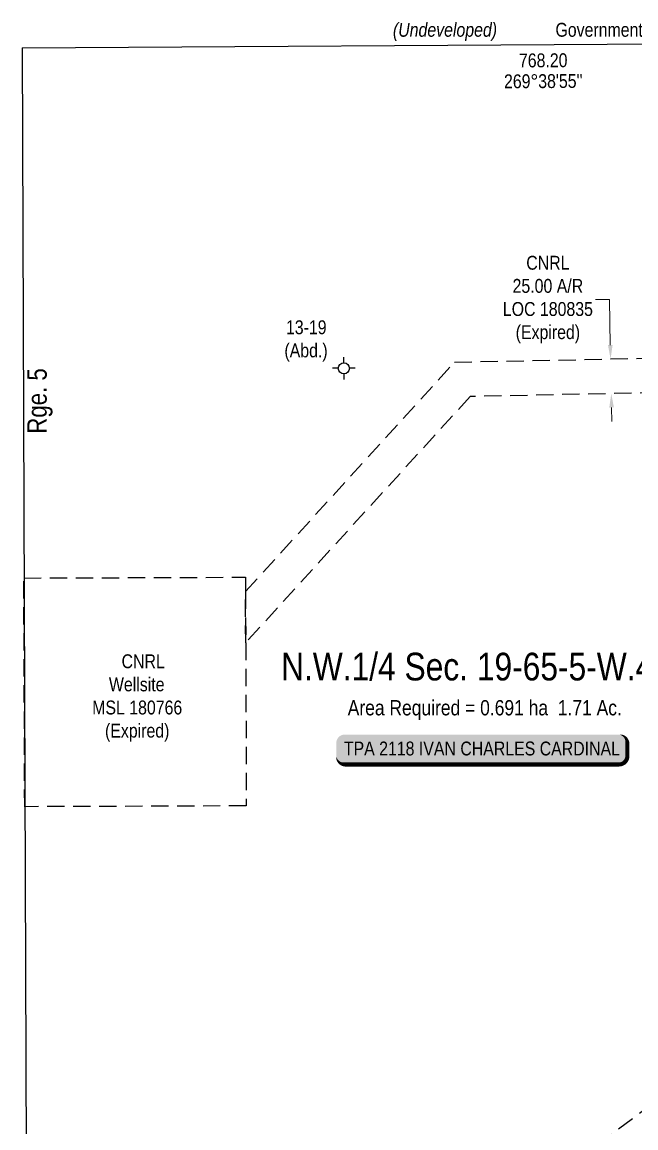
# Model space of a CAD drawing. Extents: x 506429 to 517084, y 6049655 to 6059669.
# Drawn here: x 515371 to 515814, y 6054645 to 6055442 of the extents above; entities that cross this region are included whole.
import ezdxf
from ezdxf.enums import TextEntityAlignment as Align

# ---------------------------------------------------------------- set-up
doc = ezdxf.new("R2010")
doc.units = 0
doc.header["$LTSCALE"] = 5
doc.header["$PDSIZE"] = 0.5
doc.linetypes.add('foc-ACCESSROAD', pattern=[3.75, 2.5, -1.25])
doc.linetypes.add('foc-FLOWLINE', pattern=[3.75, 2.5, -1.25])
doc.layers.get('Defpoints').update_dxf_attribs({"color": 9})
for name, color, linetype in [('AS-WILDLIFE', 131, 'Continuous'), ('C-SYMBOL', 7, 'Continuous'), ('D-TXT', 6, 'Continuous'), ('F-AR', 190, 'foc-ACCESSROAD'), ('F-VCE', 190, 'foc-FLOWLINE'), ('F-WS', 190, 'foc-ACCESSROAD'), ('F-WS-S', 190, 'Continuous'), ('L-BD', 7, 'Continuous'), ('L-ROAD-T', 7, 'Continuous'), ('L-SEC', 7, 'Continuous'), ('L-SYMBOL', 7, 'Continuous')]:
    doc.layers.add(name, color=color, linetype=linetype)
for name, color, linetype, lineweight in [('F-AR-T', 190, 'Continuous', 9), ('F-WS-T', 190, 'Continuous', 9), ('T-TEXT', 48, 'Continuous', 18)]:
    doc.layers.add(name, color=color, linetype=linetype, lineweight=lineweight)
doc.layers.add('Z-POINTNUMBER', color=215, linetype='Continuous', plot=False)
doc.styles.add('100L', font='ARIALN.TTF', dxfattribs={"height": 11})
doc.styles.add('175L', font='ARIALN.TTF', dxfattribs={"height": 20})
doc.styles.add('80', font='ARIALN.TTF', dxfattribs={"height": 10})
doc.styles.add('80CG', font='ARIALN.TTF', dxfattribs={"height": 10})
doc.styles.add('80L', font='ARIALN.TTF', dxfattribs={"height": 10})
doc.styles.add('80LS', font='ARIALNI.TTF', dxfattribs={"height": 10})
doc.dimstyles.new('Compass 5 000', dxfattribs={"dimscale": 5, "dimtxt": 9, "dimasz": 2, "dimexe": 0.2, "dimexo": 0.0625, "dimgap": 0.5, "dimtad": 0, "dimtih": 1, "dimtoh": 1, "dimzin": 0, "dimdsep": 46, "dimtxsty": '80CG', "dimcen": 0.1, "dimse1": 1, "dimse2": 1, "dimclrd": 256, "dimclrt": 256, "dimaunit": 1, "dimadec": 4, "dimazin": 0, "dimtfac": 0.06, "dimtofl": 0, "dimtmove": 0, "dimatfit": 1, "dimfxl": 0.2, "dimtolj": 1, "dimtzin": 0, "dimlwd": -1, "dimarcsym": 0})

# ---------------------------------------------------------------- blocks, each defined once
blk = doc.blocks.new('*D785')
at = {"layer": 'Defpoints', "color": 0, "transparency": 16777216}
for p in [(515795.25, 6055199.33), (515862.85, 6055200.73), (515863.36, 6055175.76)]:
    blk.add_point(p, dxfattribs=at)
at = {"layer": 'F-AR-T', "transparency": 16777216}
for p, q in [((515794.36, 6055242.17), (515784.36, 6055242.17)), ((515795.04, 6055209.33), (515794.36, 6055242.17)), ((515795.97, 6055164.36), (515796.17, 6055154.37))]:
    blk.add_line(p, q, dxfattribs=at)
for points in [[(515796.71, 6055209.36), (515793.37, 6055209.3), (515795.25, 6055199.33)], [(515797.63, 6055164.4), (515794.3, 6055164.33), (515795.76, 6055174.36)]]:
    blk.add_solid(points, dxfattribs=at)
at = {"layer": 'F-AR-T', "transparency": 16777216, "insert": (515750.03, 6055242.17), "char_height": 10, "attachment_point": 5, "style": '80CG'}
blk.add_mtext('\\A1;CNRL\\P25.00 A/R\\PLOC 180835\\P(Expired)', dxfattribs=at)
blk = doc.blocks.new('Gabd')
for p, q in [((0, 0.81), (0, 1.62)), ((-0.81, 0), (-1.62, 0)), ((1.62, 0), (0.81, 0)), ((0, -0.81), (0, -1.62))]:
    blk.add_line(p, q)
blk.add_circle((0, 0), 0.8)
blk = doc.blocks.new('*U554')
h = blk.add_hatch(color=255)
edge = h.paths.add_edge_path()
edge.add_line((-99, -11.5), (99, -11.5))
edge.add_arc((99, -5.5), 6, 270, 360)
edge.add_line((105, -5.5), (105, 4))
edge.add_arc((99, 4), 6, 0, 90)
edge.add_line((99, 10), (-99, 10))
edge.add_arc((-99, 4), 6, 90, 180)
edge.add_line((-105, 4), (-105, -5.5))
edge.add_arc((-99, -5.5), 6, 180, 270)
at = {"color": 44, "flags": 128}
blk.add_lwpolyline([(-99, -11.5, 3, 3, 0), (99, -11.5, 3, 3, 0.414214), (105, -5.5, 3, 3, 0), (105, 4, 3, 0, 0.414214), (99, 10, 0, 0, 0), (-99, 10, 0, 0, 0.414214), (-105, 4, 0, 0, 0), (-105, -5.5, 0, 3, 0.414214)], format="xyseb", close=True, dxfattribs=at)
at = {"color": 44, "style": '80'}
blk.add_attdef('ENTER_TEXT_001', (-35.99, -5), '', height=10, dxfattribs=at)

msp = doc.modelspace()

# ---------------------------------------------------------------- linework, layer by layer
at = {"layer": 'F-AR'}
msp.add_lwpolyline([(516109.266, 6055249.156), (516108.054, 6055224.21), (516097.423, 6055224.724), (516093.22, 6055224.927), (516079.117, 6055225.609), (516069.221, 6055226.088), (515997.708, 6055178.53), (515693.939, 6055172.261), (515532.093, 6054994.817), (515531.951, 6055031.723), (515682.709, 6055197.01), (515989.928, 6055203.35), (516062.227, 6055251.431), (516080.329, 6055250.555), (516094.299, 6055249.88), (516098.278, 6055249.687), (516098.789, 6055249.662), (516109.266, 6055249.156)], close=True, dxfattribs=at)
at = {"layer": 'F-VCE'}
msp.add_lwpolyline([(515587.549, 6054456.711), (515374.544, 6054361.545), (515374.478, 6054381.757), (515374.468, 6054384.994), (515577.097, 6054475.529), (515771.096, 6054621.759), (515822.102, 6054660.228), (515992.826, 6054910.02), (516078.063, 6055203.913), (516088.949, 6055427.96), (516105.066, 6055428.058), (516107.458, 6055428.072), (516096.424, 6055200.978), (516012.084, 6054900.991), (515837.155, 6054644.422), (515807.399, 6054622.037), (515587.549, 6054456.711)], close=True, dxfattribs=at)
at = {"layer": 'F-WS'}
msp.add_lwpolyline([(515531.951, 6055031.723), (515532.093, 6054994.817), (515532.545, 6054877.191), (515372.705, 6054876.591), (515372.064, 6055041.426), (515531.911, 6055042.026), (515531.951, 6055031.723)], close=True, dxfattribs=at)
msp.add_lwpolyline([(515531.951, 6055031.723), (515532.093, 6054994.817), (515532.545, 6054877.191), (515372.705, 6054876.591), (515372.064, 6055041.426), (515531.911, 6055042.026), (515531.951, 6055031.723)], close=True, dxfattribs=at)
at = {"layer": 'L-SEC'}
for q in [(516980.834, 6055433.373), (515373.826, 6054619.22)]:
    msp.add_line((515370.829, 6055423.601), q, dxfattribs=at)
at = {"layer": 'Z-POINTNUMBER', "flags": 128}
msp.add_lwpolyline([(515609.288, 6054411.685, 0.2827255), (516147.057, 6055198.521)], format="xyb", dxfattribs=at)

# ---------------------------------------------------------------- block references
at = {"layer": 'AS-WILDLIFE'}
ref = msp.add_blockref('*U554', (515702.387, 6054918.557), dxfattribs=dict(at, xscale=0.99950511, yscale=0.99950511, zscale=0.99950511))
ref.add_attrib('ENTER_TEXT_001', 'TPA 2118 IVAN CHARLES CARDINAL', (515602.89, 6054913.556), dxfattribs={"layer": '0', "color": 44, "height": 9.99505, "style": '80'})
at = {"layer": 'F-WS-S', "color": 3, "xscale": 4.997525550000021, "yscale": 4.997525550000021, "zscale": 4.997525550000021}
msp.add_blockref('Gabd', (515602.887, 6055192.599), dxfattribs=at)

# ---------------------------------------------------------------- texts
at = {"layer": 'C-SYMBOL', "color": 3, "style": '175L'}
msp.add_text('N.W.1/4 Sec. 19-65-5-W.4M.', height=19.98021, dxfattribs=at).set_placement((515704.517, 6054961.614), align=Align.BOTTOM_CENTER)
at = {"layer": 'D-TXT', "color": 3, "insert": (515374.622, 6055145.456), "char_height": 13.9861, "attachment_point": 1, "rotation": 90, "style": '80L'}
msp.add_mtext_dynamic_manual_height_columns('Rge. 5', width=63.86109, gutter_width=47.5, heights=[0], dxfattribs=at)
at = {"layer": 'F-AR-T', "insert": (515542.475, 6055227.173), "char_height": 9.99505, "attachment_point": 1, "style": '80L'}
msp.add_mtext_dynamic_manual_height_columns('\\pi18.662;13-19\\P\\pi17.534;(Abd.)', width=64.86195, gutter_width=50, heights=[0], dxfattribs=at)
at = {"layer": 'F-WS-T', "insert": (515418.115, 6054986.424), "char_height": 9.99505, "attachment_point": 1, "style": '80L'}
msp.add_mtext_dynamic_manual_height_columns('\\pi14.904;   CNRL\\P\\pi15.33;Wellsite\\P\\pi3.2761;MSL 180766\\P\\pi12.514;(Expired)', width=70.08828, gutter_width=50, heights=[0], dxfattribs=at)
at = {"layer": 'L-BD', "style": '80L'}
for s, p in [('768.20', (515746.659, 6055414.594)), ("269°38'55''", (515746.751, 6055399.609))]:
    msp.add_text(s, height=9.9901, rotation=0.3515, dxfattribs=at).set_placement(p, align=Align.MIDDLE)
at = {"layer": 'L-ROAD-T', "style": '80L'}
msp.add_text('Government Road Allowance', height=9.99505, dxfattribs=at).set_placement((515829.945, 6055436.616), align=Align.MIDDLE_CENTER)
at = {"layer": 'L-SYMBOL', "color": 5, "style": '100L'}
msp.add_text('Area Required = 0.691 ha  1.71 Ac.', height=10.98912, dxfattribs=at).set_placement((515704.517, 6054939.136), align=Align.BOTTOM_CENTER)
at = {"layer": 'T-TEXT', "style": '80LS'}
msp.add_text('(Undeveloped)', height=9.99505, dxfattribs=at).set_placement((515675.834, 6055436.616), align=Align.MIDDLE_CENTER)

# ---------------------------------------------------------------- dimensions: what is measured, and where the dimension line sits
at = {"layer": 'F-AR-T'}
dim = msp.add_linear_dim(base=(515795.246, 6055199.332), p1=(515863.362, 6055175.757), p2=(515862.846, 6055200.728), angle=91.182332, text='CNRL\\P25.00 A/R\\PLOC 180835\\P(Expired)', dimstyle='Compass 5 000', dxfattribs=at)
dim.commit()
dim.dimension.update_dxf_attribs({"geometry": '*D785', "text_midpoint": (515750.027, 6055242.166), "dimtype": 161})

doc.saveas('drawing.dxf')
